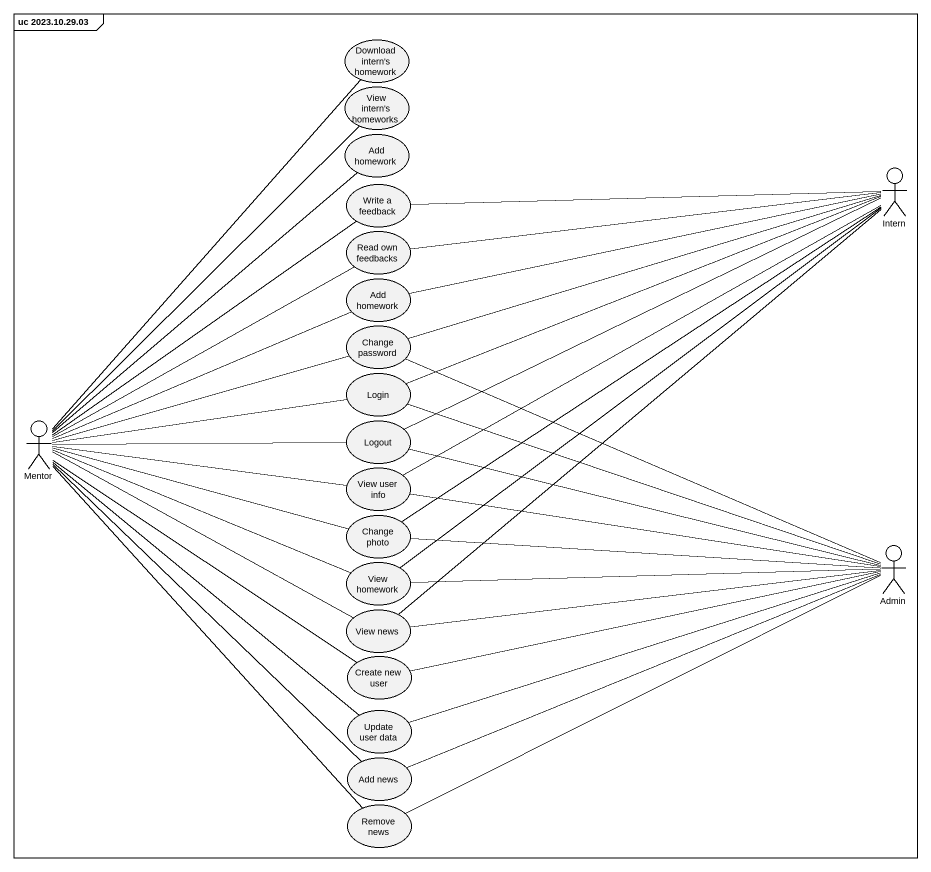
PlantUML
@startuml
mainframe uc 2023.10.29.03
usecase "Download intern's homework" as Download_intern_s_homework
usecase "View intern's homeworks" as View_intern_s_homeworks
usecase "Add homework" as Add_homework
usecase "Write a feedback" as Write_a_feedback
actor Intern
usecase "Read own feedbacks" as Read_own_feedbacks
usecase "Add homework" as Add_homework_2
usecase "Change password" as Change_password
usecase Login
actor Mentor
usecase Logout
usecase "View user info" as View_user_info
usecase "Change photo" as Change_photo
actor Admin
usecase "View homework" as View_homework
usecase "View news" as View_news
usecase "Create new user" as Create_new_user
usecase "Update user data" as Update_user_data
usecase "Add news" as Add_news
usecase "Remove news" as Remove_news
Intern -left- Write_a_feedback
Intern -left- Read_own_feedbacks
Intern -left- Add_homework_2
Intern -left- Change_password
Intern -left- Login
Intern -left- Logout
Intern -left- View_user_info
Intern -- Change_photo
Intern -- View_homework
Intern -- View_news
Mentor -up- Download_intern_s_homework
Mentor -up- View_intern_s_homeworks
Mentor -up- Add_homework
Mentor -up- Write_a_feedback
Mentor -up- Read_own_feedbacks
Mentor -right- Add_homework_2
Mentor -right- Change_password
Mentor -right- Login
Mentor -right- Logout
Mentor -right- View_user_info
Mentor -right- Change_photo
Mentor -right- View_homework
Mentor -right- View_news
Mentor -- Create_new_user
Mentor -- Update_user_data
Mentor -- Add_news
Mentor -- Remove_news
Admin -left- Change_password
Admin -left- Login
Admin -left- Logout
Admin -left- View_user_info
Admin -left- Change_photo
Admin -left- View_homework
Admin -left- View_news
Admin -left- Create_new_user
Admin -left- Update_user_data
Admin -left- Add_news
Admin -left- Remove_news
@enduml
